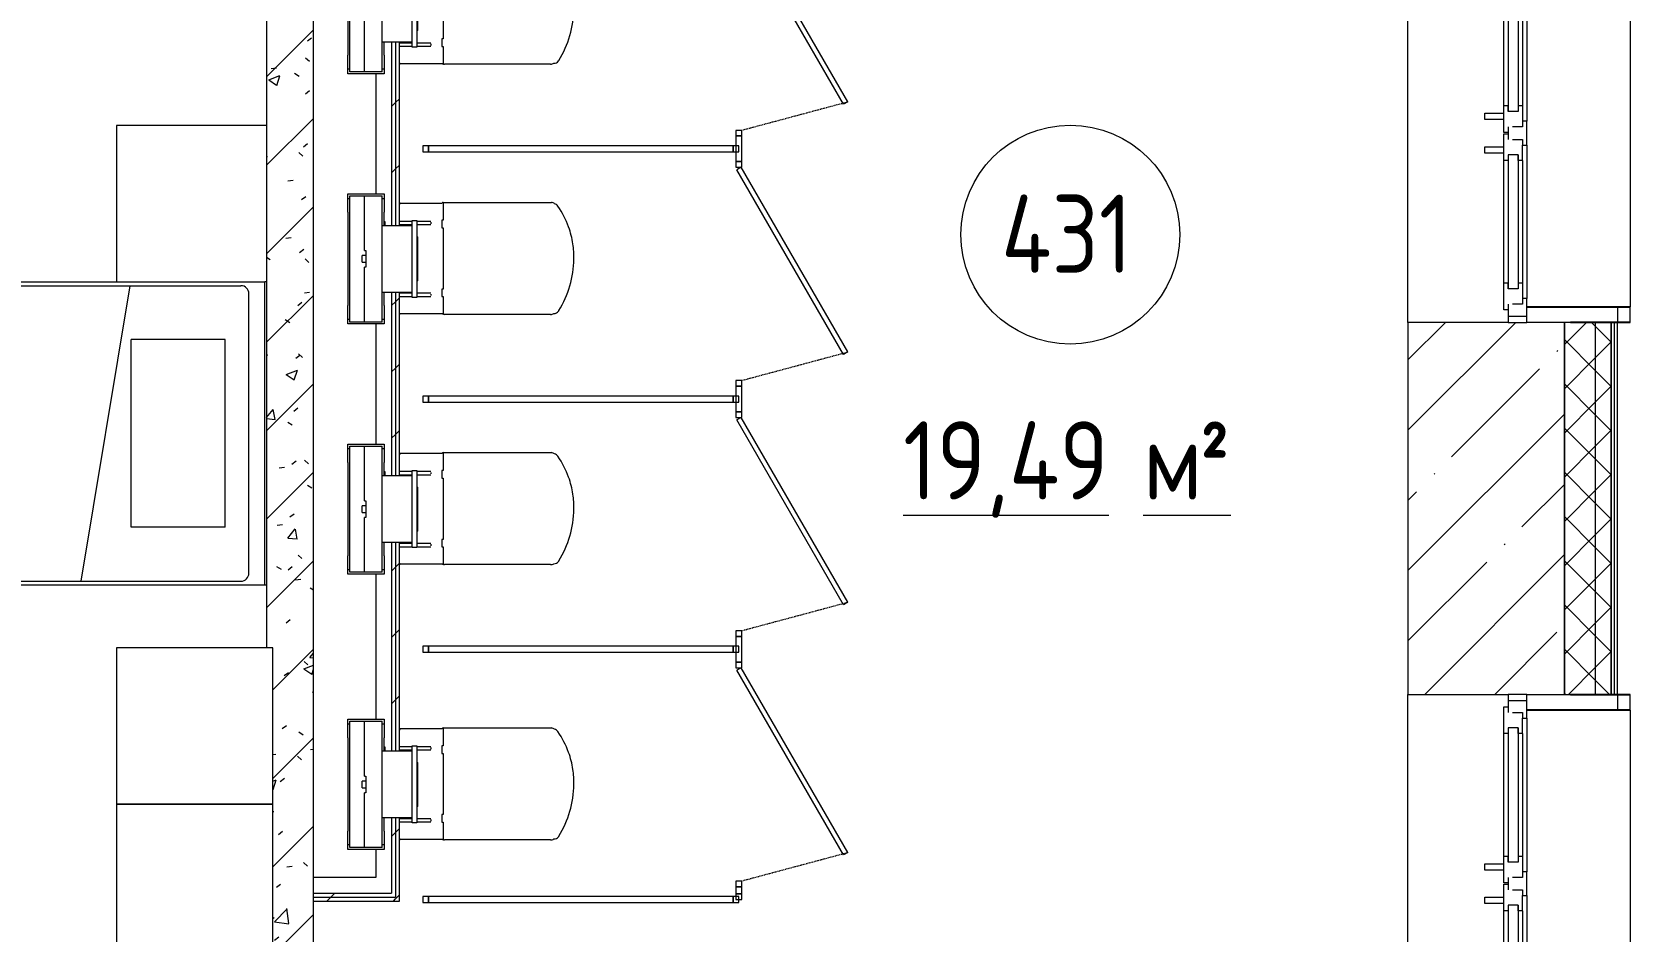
# Model space of a CAD drawing. Header units: millimetres. Extents: x -515342 to 330399, y -224905 to 507333.
# Drawn here: x -277427 to -272317, y 386319 to 389193 of the extents above; entities that cross this region are included whole.
import ezdxf

# ---------------------------------------------------------------- set-up
doc = ezdxf.new("R2010")
doc.units = ezdxf.units.MM
doc.linetypes.add('ASVP_Невидимые', pattern=[5, 3, -2])
doc.layers.get('0').update_dxf_attribs({"lineweight": 0})
for name, color, linetype, lineweight in [('_ Окна', 7, 'Continuous', 0), ('Витраж', 7, 'Continuous', 0), ('Марки помещений', 7, 'Continuous', 0), ('Мебель', 7, 'Continuous', 0), ('Обобщенные модели', 7, 'Continuous', 0), ('Окна', 7, 'Continuous', 0), ('Панели витража', 7, 'Continuous', 0), ('Сантехника', 7, 'Continuous', 0), ('Стены внутренние', 7, 'Continuous', 0), ('Стены наружные', 7, 'Continuous', 0), ('Стены несущие', 7, 'Continuous', 0), ('Стены отделка', 7, 'Continuous', 0), ('Стены перегородки', 7, 'Continuous', 0), ('Стены штриховка', 7, 'Continuous', 0)]:
    doc.layers.add(name, color=color, linetype=linetype, lineweight=lineweight)
doc.styles.add('GOST Common_1', font='', dxfattribs={"width": 0.9, "height": 250})
doc.styles.add('GOST Common_2', font='', dxfattribs={"width": 0.9, "height": 250})
doc.styles.get('GOST Common_1').set_extended_font_data('GOST Common')
doc.styles.get('GOST Common_2').set_extended_font_data('GOST Common')
pattern_1 = [(45, (0, 0), (-70.71068, 70.71068), []), (135, (0, 0), (-70.71068, -70.71068), [])]
pattern_2 = [(45, (-374461.89, 375834.49), (-106.06602, 106.06602), [])]

# ---------------------------------------------------------------- blocks, each defined once
blk = doc.blocks.new('Окно_ПВХ_2Створки_1Фрамуга-верх - АР_Окно_ОП_1820_h_х11700_2ст1фр-в-9696407-О_АР_П_4__10_050_План 4 этажа')
at = {"layer": '_ Окна'}
for p, q in [((-529, 130), (-605, 130)), ((-605, 130), (-605, 70)), ((-585, 70), (-585, 130)), ((-547, 84), (-547, 116)), ((-547, 116), (-529, 116)), ((-529, 116), (-529, 130)), ((-480, 116), (-529, 116)), ((-480, 116), (-480, 102)), ((-87, 116), (-87, 102)), ((-87, 116), (-38, 116)), ((38, 130), (-38, 130)), ((-38, 130), (-38, 116)), ((-38, 116), (-20, 116)), ((-20, 116), (-20, 84)), ((20, 84), (20, 116)), ((20, 116), (38, 116)), ((38, 116), (38, 130)), ((87, 116), (38, 116)), ((87, 116), (87, 102)), ((480, 116), (480, 102)), ((480, 116), (529, 116)), ((529, 130), (529, 116)), ((605, 130), (529, 130)), ((529, 116), (547, 116)), ((547, 116), (547, 84)), ((585, 70), (585, 130)), ((605, 70), (605, 130)), ((-605, 70), (-547, 70)), ((-565, 56), (-565, 70)), ((-480, 56), (-565, 56)), ((-498, 102), (-498, 70)), ((-480, 102), (-498, 102)), ((-498, 102), (-69, 102)), ((-498, 70), (-480, 70)), ((-498, 70), (-69, 70)), ((-480, 70), (-480, 56)), ((-87, 102), (-69, 102)), ((-87, 70), (-87, 56)), ((-69, 70), (-87, 70)), ((-2, 56), (-87, 56)), ((-69, 102), (-69, 70)), ((-20, 70), (20, 70)), ((-2, 70), (-2, 56)), ((2, 56), (2, 70)), ((87, 56), (2, 56)), ((69, 102), (69, 70)), ((87, 102), (69, 102)), ((69, 102), (498, 102)), ((69, 70), (87, 70)), ((69, 70), (498, 70)), ((87, 70), (87, 56)), ((480, 102), (498, 102)), ((480, 70), (480, 56)), ((498, 70), (480, 70)), ((565, 56), (480, 56)), ((498, 102), (498, 70)), ((547, 70), (605, 70)), ((565, 70), (565, 56))]:
    blk.add_line(p, q, dxfattribs=at)
at = {"layer": 'Окна'}
for p, q in [((-529, 130), (-38, 130)), ((-480, 116), (-87, 116)), ((38, 130), (529, 130)), ((87, 116), (480, 116)), ((-87, 56), (-480, 56)), ((-63.5, -4), (-63.5, 56)), ((-43.5, 56), (-43.5, -4)), ((43.5, -4), (43.5, 56)), ((63.5, 56), (63.5, -4)), ((480, 56), (87, 56)), ((-43.5, -4), (-63.5, -4)), ((63.5, -4), (43.5, -4))]:
    blk.add_line(p, q, dxfattribs=at)
blk = doc.blocks.new('Прямоугольный импост - АР_Откос_Металлический_50х330 Белый Левый-9898759-О_АР_П_4__10_050_План 4 этажа')
at = {"layer": 'Витраж'}
blk.add_line((-515, 2004.9), (-515, 3114.9), dxfattribs=at)
blk = doc.blocks.new('Прямоугольный импост - АР_Откос_Металлический_50х330 Белый Левый-V19-О_АР_П_4__10_050_План 4 этажа')
at = {"layer": 'Витраж', "lineweight": 18}
for p, q in [((0, 40), (-50, 40)), ((-50, 40), (-50, -290)), ((-49, -290), (-49, 39)), ((-49, 39), (-1, 39)), ((-1, 39), (-1, -150)), ((0, -150), (0, 40)), ((-1, -150), (0, -150))]:
    blk.add_line(p, q, dxfattribs=at)
blk = doc.blocks.new('Прямоугольный импост - АР_Откос_Металлический_50х330 Белый Правый-V18-О_АР_П_4__10_050_План 4 этажа')
at = {"layer": 'Витраж', "lineweight": 18}
for p, q in [((-50, -290), (-50, 40)), ((-50, 40), (0, 40)), ((-1, 39), (-49, 39)), ((-49, 39), (-49, -290)), ((-1, -150), (-1, 39)), ((0, 40), (0, -150)), ((0, -150), (-1, -150))]:
    blk.add_line(p, q, dxfattribs=at)
blk = doc.blocks.new('СД_Люблино_Фасады_rvt-1-О_АР_П_4__10_050_План 4 этажа')
at = {"layer": 'Стены внутренние'}
h = blk.add_hatch(dxfattribs=at)
h.set_pattern_fill('FP_1', color=256, style=0, pattern_type=2)
h.set_pattern_definition([(45, (0, 0), (-224.5064, 224.5064), []), (45, (224.5, 0), (-224.5064, 224.5064), [396.875, -79.375, 3.353, -76.022])])
h.paths.add_polyline_path([(101935, 200), (101935, 1954.4), (101435, 1954.4), (101435, 200)])
h.paths.add_polyline_path([(101935, 3164.4), (101935, 4334.9), (101435, 4334.9), (101435, 3164.4), (101815, 3164.4)])
h.paths.add_polyline_path([(101935, 5544.9), (101935, 6982.9), (101435, 6982.9), (101435, 5544.9), (101815, 5544.9)])
h.paths.add_polyline_path([(101755.9, 8592.9), (101935, 8592.9), (101935, 10030.8), (101435, 10030.8), (101435, 8592.9), (101755, 8592.9)])
h.paths.add_polyline_path([(101935, 11240.8), (101935, 12429.9), (101435, 12429.9), (101435, 11240.8), (101815, 11240.8)])
h.paths.add_polyline_path([(101935, 13639.9), (101935, 15405), (101435, 15405), (101435, 13639.9), (101848.6, 13639.9)])
at = {"layer": 'Стены наружные'}
h = blk.add_hatch(dxfattribs=at)
h.set_pattern_fill('FP_2', color=256, style=0, pattern_type=2)
h.set_pattern_definition(pattern_1)
h.paths.add_polyline_path([(102035, -450), (102085, -450), (102085, 1954.4), (102035, 1954.4), (102035, -400)])
h.paths.add_polyline_path([(102035, 3164.4), (102085, 3164.4), (102085, 4334.9), (102035, 4334.9), (102035, 3307.2)])
h.paths.add_polyline_path([(102085, 5544.9), (102085, 6982.9), (102035, 6982.9), (102035, 5544.9)])
h.paths.add_polyline_path([(102035, 8592.9), (102085, 8592.9), (102085, 10030.8), (102035, 10030.8), (102035, 8667.1)])
h.paths.add_polyline_path([(102035, 11240.8), (102085, 11240.8), (102085, 12429.9), (102035, 12429.9), (102035, 11525.7)])
h.paths.add_polyline_path([(102085, 13639.9), (102085, 16005), (102035, 16005), (102035, 13639.9)])
h = blk.add_hatch(dxfattribs=at)
h.set_pattern_fill('FP_2', color=256, style=0, pattern_type=2)
h.set_pattern_definition(pattern_1)
h.paths.add_polyline_path([(101935, -400), (102035, -400), (102035, 1954.4), (101935, 1954.4), (101935, -300)])
h.paths.add_polyline_path([(102035, 3164.4), (102035, 4334.9), (101935, 4334.9), (101935, 3164.4)])
h.paths.add_polyline_path([(101935, 5544.9), (102035, 5544.9), (102035, 6982.9), (101935, 6982.9), (101935, 5808.5)])
h.paths.add_polyline_path([(102035, 8592.9), (102035, 10030.8), (101935, 10030.8), (101935, 8592.9)])
h.paths.add_polyline_path([(102035, 11240.8), (102035, 12429.9), (101935, 12429.9), (101935, 11240.8)])
h.paths.add_polyline_path([(102035, 13639.9), (102035, 15905), (101935, 15905), (101935, 13639.9)])
at = {"layer": 'Стены внутренние'}
for p, q in [((101435, 12429.9), (101435, 13639.9)), ((102105, 12479.1), (102105, 12430.7)), ((101435, 10030.8), (101435, 11240.8)), ((102105, 11240), (102105, 11191.6))]:
    blk.add_line(p, q, dxfattribs=at)
at = {"layer": 'Стены несущие'}
for p, q in [((101435, 12429.9), (101435, 11240.8)), ((101755, 12429.9), (101435, 12429.9)), ((101935, 12429.9), (101815, 12429.9)), ((101935, 11240.8), (101935, 12429.9)), ((101935, 12429.9), (101935, 11240.8)), ((101435, 11240.8), (101755, 11240.8)), ((101815, 11240.8), (101935, 11240.8))]:
    blk.add_line(p, q, dxfattribs=at)
at = {"layer": 'Стены отделка', "lineweight": 9}
for p, q in [((102035, 12429.9), (101935, 12429.9)), ((102085, 12429.9), (102035, 12429.9)), ((102095, 12429.9), (102085, 12429.9)), ((102105, 12429.9), (102095, 12429.9)), ((102105, 11240.8), (102105, 12429.9)), ((101935, 11240.8), (102035, 11240.8)), ((102035, 11240.8), (102085, 11240.8)), ((102085, 11240.8), (102095, 11240.8)), ((102095, 11240.8), (102105, 11240.8))]:
    blk.add_line(p, q, dxfattribs=at)
at = {"layer": 'Стены штриховка'}
for p, q in [((102035, 11240.8), (102035, 12429.9)), ((102085, 11240.8), (102085, 12429.9)), ((102085, 12429.9), (102085, 11240.8)), ((102095, 11240.8), (102095, 12429.9))]:
    blk.add_line(p, q, dxfattribs=at)
at = {"layer": 'Витраж', "lineweight": 9}
for name, p, rotation in [('Прямоугольный импост - АР_Откос_Металлический_50х330 Белый Левый-9898759-О_АР_П_4__10_050_План 4 этажа', (101630, 15594.9), 180), ('Прямоугольный импост - АР_Откос_Металлический_50х330 Белый Левый-V19-О_АР_П_4__10_050_План 4 этажа', (102105, 12429.9), 270.0000000000001), ('Прямоугольный импост - АР_Откос_Металлический_50х330 Белый Левый-9898759-О_АР_П_4__10_050_План 4 этажа', (101630, 13195.7), 180)]:
    blk.add_blockref(name, p, dxfattribs=dict(at, rotation=rotation))
at = {"layer": 'Витраж', "lineweight": 9, "extrusion": (0, 0, -1), "rotation": 89.9999999999999}
blk.add_blockref('Прямоугольный импост - АР_Откос_Металлический_50х330 Белый Правый-V18-О_АР_П_4__10_050_План 4 этажа', (-102105, 11240.8), dxfattribs=at)
at = {"layer": 'Окна', "lineweight": 9, "rotation": 269.9999999999997}
for p in [(101685, 13034.9), (101685, 10635.8)]:
    blk.add_blockref('Окно_ПВХ_2Створки_1Фрамуга-верх - АР_Окно_ОП_1820_h_х11700_2ст1фр-в-9696407-О_АР_П_4__10_050_План 4 этажа', p, dxfattribs=at)
blk = doc.blocks.new('Гардероб встроенный - Шкаф для одежды-8739033-О_АР_П_4__10_050_План 4 этажа')
at = {"layer": 'Мебель'}
for p, q in [((500, 0), (0, 0)), ((0, 0), (0, -500)), ((500, -500), (500, 0)), ((0, -500), (500, -500))]:
    blk.add_line(p, q, dxfattribs=at)
blk = doc.blocks.new('Кровать-Больница - 0970 x 2100 мм-V99-О_АР_П_4__10_050_План 4 этажа')
at = {"layer": 'Мебель'}
for p, q in [((-76.5, 1441), (893.5, 1441)), ((-76.5, 1415.6), (-76.5, 1441)), ((893.5, 1415.6), (893.5, 1441)), ((-76.5, -633.6), (-76.5, 1415.6)), ((-76.5, 1415.6), (893.5, 1415.6)), ((893.5, 1415.6), (893.5, -633.6)), ((-63.8, 1339.4), (-63.8, -557.4)), ((-38.4, 1364.8), (855.4, 1364.8)), ((880.8, 1339.4), (880.8, -557.4)), ((880.8, -201.8), (-63.8, -45.1)), ((108.5, -206.6), (708.5, -206.6)), ((108.5, -506.6), (108.5, -206.6)), ((708.5, -506.6), (708.5, -206.6)), ((108.5, -506.6), (708.5, -506.6)), ((-38.4, -582.8), (855.4, -582.8)), ((-76.5, -633.6), (893.5, -633.6)), ((-76.5, -639), (-76.5, -633.6)), ((893.5, -639), (893.5, -633.6))]:
    blk.add_line(p, q, dxfattribs=at)
for centre, start, end in [((-38.4, 1339.4), 90, 180), ((855.4, 1339.4), 0, 90), ((-38.4, -557.4), 180, 270), ((855.4, -557.4), 270, 0)]:
    blk.add_arc(centre, 25.4, start, end, dxfattribs=at)
blk = doc.blocks.new('Прикроватная тумба - Прикроватная тумба-V100-О_АР_П_4__10_050_План 4 этажа')
at = {"layer": 'Мебель'}
for p, q in [((480, 500), (0, 500)), ((0, 500), (0, 0))]:
    blk.add_line(p, q, dxfattribs=at)
blk = doc.blocks.new('Прямоугольный импост - ASVP_ПерегородкаСантехническая_Профиль_18х19мм-9051963-О_АР_П_4__10_050_План 4 этажа')
at = {"layer": 'Витраж'}
for p, q in [((-18, -9.5), (-18, 9.5)), ((-18, 9.5), (0, 9.5)), ((0, 9.5), (0, -9.5)), ((0, -9.5), (-18, -9.5))]:
    blk.add_line(p, q, dxfattribs=at)
blk = doc.blocks.new('ASVP_ПерегородкаСантехническая_Панель - ASVP_ПанельСантехническая_ЛДСП16мм-9055729-О_АР_П_4__10_050_План 4 этажа')
at = {"layer": 'Панели витража'}
for p, q in [((41, 9.5), (-41, 9.5)), ((-41, 9.5), (-41, -9.5)), ((41, -9.5), (41, 9.5)), ((-41, -9.5), (41, -9.5))]:
    blk.add_line(p, q, dxfattribs=at)
blk = doc.blocks.new('Прямоугольный импост - ASVP_ПерегородкаСантехническая_Профиль_18х19мм-8960592-О_АР_П_4__10_050_План 4 этажа')
at = {"layer": 'Витраж'}
for p, q in [((-9, -9.5), (-9, 9.5)), ((-9, 9.5), (9, 9.5)), ((9, 9.5), (9, -9.5)), ((9, -9.5), (-9, -9.5))]:
    blk.add_line(p, q, dxfattribs=at)
blk = doc.blocks.new('ASVP_ПерегородкаСантехническая_Дверь - ASVP_ДверьСантехническая_Л-8882368-О_АР_П_4__10_050_План 4 этажа')
at = {"layer": 'Панели витража'}
for p, q in [((249.6, 349), (-341, 8)), ((257.6, 335.1), (-333, -5.9)), ((249.6, 349), (257.6, 335.1)), ((-341, 8), (-333, -5.9))]:
    blk.add_line(p, q, dxfattribs=at)
at = {"layer": 'Панели витража', "linetype": 'ASVP_Невидимые'}
blk.add_line((341, 8), (249.6, 349), dxfattribs=at)
blk = doc.blocks.new('ASVP_ПерегородкаСантехническая_Панель - ASVP_ПанельСантехническая_ЛДСП16мм-10234703-О_АР_П_4__10_050_План 4 этажа')
at = {"layer": 'Панели витража'}
for p, q in [((11.5, 9.5), (-11.5, 9.5)), ((-11.5, 9.5), (-11.5, -9.5)), ((11.5, -9.5), (11.5, 9.5)), ((-11.5, -9.5), (11.5, -9.5))]:
    blk.add_line(p, q, dxfattribs=at)
blk = doc.blocks.new('ASVP_ПерегородкаСантехническая_Панель - ASVP_ПанельСантехническая_ЛДСП16мм-10234680-О_АР_П_4__10_050_План 4 этажа')
at = {"layer": 'Панели витража'}
for p, q in [((487, 9.5), (-487, 9.5)), ((-487, 9.5), (-487, -9.5)), ((487, -9.5), (487, 9.5)), ((-487, -9.5), (487, -9.5))]:
    blk.add_line(p, q, dxfattribs=at)
blk = doc.blocks.new('Прямоугольный импост - ASVP_ПерегородкаСантехническая_Профиль_18х19мм-8833908-О_АР_П_4__10_050_План 4 этажа')
at = {"layer": 'Витраж'}
for p, q in [((-18, -9.5), (-18, 9.5)), ((-18, 9.5), (0, 9.5)), ((0, 9.5), (0, -9.5)), ((0, -9.5), (-18, -9.5))]:
    blk.add_line(p, q, dxfattribs=at)
blk = doc.blocks.new('Прямоугольный импост - ASVP_ПерегородкаСантехническая_Профиль_18х19мм-8833909-О_АР_П_4__10_050_План 4 этажа')
at = {"layer": 'Витраж'}
for p, q in [((0, 9.5), (-18, 9.5)), ((-18, 9.5), (-18, -9.5)), ((0, -9.5), (0, 9.5)), ((-18, -9.5), (0, -9.5))]:
    blk.add_line(p, q, dxfattribs=at)
blk = doc.blocks.new('ВК_01_Инсталляция с унитазом Geberit - 400_74_Geberit_Duofix_H112_Sigma_12_cm_ready_for_support_handles-V101-О_АР_П_4__10_050_План 4 этажа')
at = {"layer": 'Обобщенные модели'}
for p, q in [((-180.8, 139.6), (-180.8, 486.2)), ((177.5, 483.4), (177.5, 144.5)), ((-178.2, 140.3), (-180.8, 142.9)), ((-178.4, 3.7), (-178.4, 136.8)), ((-175.1, 139.6), (-123.3, 139.6)), ((-123.3, 139.6), (-123.3, 135.7)), ((-123.3, 135.7), (-99.2, 135.7)), ((-99.2, 139.7), (96.6, 139.7)), ((-99.2, 135.7), (-99.2, 139.7)), ((96.6, 139.7), (96.7, 135.7)), ((96.7, 135.7), (120.7, 135.7)), ((120.7, 139.6), (172.1, 139.6)), ((120.7, 135.7), (120.7, 139.6)), ((176, 138), (176, 3.9))]:
    blk.add_line(p, q, dxfattribs=at)
for centre, radius, start, end in [((-2.4, 262.9), 295.5, 109.7095, 124.2905), ((-2.4, 262.9), 295.5, 98.8546, 109.7095), ((-4.2, 274.7), 283.5, 89.1454, 98.8546), ((-4.8, 234.1), 324.1, 58.3185, 89.1454), ((-153.9, 480.3), 27.5, 145.709, 167.6438), ((-158.2, 491.4), 18.9, 124.2905, 166.4098), ((-1.6, 260.9), 299.9, 55.727, 56.1515), ((157.8, 494.9), 16.7, 354.8478, 55.727), ((159.4, 483.4), 18.1, 0, 33.7419), ((-174.9, 142.1), 6.37, 203.3465, 236.2364), ((-175.3, 145.6), 6.04, 240.6989, 271.3011), ((172.1, 147.1), 7.56, 270, 312.5733), ((162.6, 144.5), 14.9, 334.3734, 0), ((-173.9, 4.6), 4.61, 190.3363, 274.2576), ((171.3, 4.7), 4.78, 292.4467, 350.6599)]:
    blk.add_arc(centre, radius, start, end, dxfattribs=at)
at = {"layer": 'Сантехника', "lineweight": 18}
for p, q in [((-123, 56), (123, 56)), ((-123, 41), (-123, 56)), ((-120, 100), (-120, 56)), ((-117.5, 100), (-112.5, 100)), ((-110, 56), (-110, 100)), ((70.2, 59), (-70.3, 59)), ((-70.3, 56), (-70.3, 58.7)), ((70.2, 58.7), (70.2, 56)), ((110, 100), (110, 56)), ((112.5, 100), (117.5, 100)), ((120, 56), (120, 100)), ((123, 56), (123, 41)), ((123, 41), (-123, 41)), ((-120, 41), (-120, 0)), ((-110, 0), (-110, 41)), ((-106, 41), (-106, -55)), ((106, -55), (106, 41)), ((110, 41), (110, 0)), ((120, 0), (120, 41)), ((-208, -49), (-197.5, -49)), ((-208, -165), (-208, -49)), ((-197.5, -49), (-192.5, -49)), ((-192.5, -49), (-192.5, -55)), ((-192.5, -49), (-189.2, -49)), ((-189.2, -49), (-149.2, -49)), ((-106, -49), (-149.2, -49)), ((-120, -47), (-106, -47)), ((-120, -49), (-120, -47)), ((149.2, -49), (106, -49)), ((149.2, -49), (189.2, -49)), ((189.2, -49), (192.5, -49)), ((192.5, -55), (192.5, -49)), ((192.5, -49), (197.5, -49)), ((197.5, -49), (208, -49)), ((208, -49), (208, -165)), ((-201.8, -112), (-201.8, -55)), ((201.8, -55), (-201.8, -55)), ((201.8, -55), (201.8, -112)), ((-201.8, -159), (-201.8, -112)), ((-26.5, -112), (-201.8, -112)), ((-26.5, -112), (-26.5, -107)), ((-26.5, -107), (26.5, -107)), ((-10.5, -107), (-10.5, -119.5)), ((-10.5, -119.5), (-10.1, -119.5)), ((10.5, -119.5), (-10.5, -119.5)), ((10.1, -119.5), (10.5, -119.5)), ((10.5, -119.5), (10.5, -107)), ((26.5, -107), (26.5, -112)), ((201.8, -112), (26.5, -112)), ((201.8, -112), (201.8, -159)), ((-197.5, -165), (-208, -165)), ((201.8, -159), (-201.8, -159)), ((-192.5, -165), (-197.5, -165)), ((-194.2, -165), (-191.9, -165)), ((-192.5, -159), (-192.5, -165)), ((-189.2, -165), (-192.5, -165)), ((-149.2, -165), (-189.2, -165)), ((-149.2, -165), (149.2, -165)), ((189.2, -165), (149.2, -165)), ((192.5, -165), (189.2, -165)), ((191.9, -165), (194.2, -165)), ((192.5, -165), (192.5, -159)), ((197.5, -165), (192.5, -165)), ((208, -165), (197.5, -165))]:
    blk.add_line(p, q, dxfattribs=at)
blk = doc.blocks.new('ASVP_Марка_Помещение_ДваЗначения - Номер Площадь-685795-О_АР_П_4__10_050_План 4 этажа')
at = {"layer": 'Марки помещений'}
blk.add_circle((0, 0), 3.5, dxfattribs=at)

msp = doc.modelspace()

# ---------------------------------------------------------------- hatches: boundary and pattern name
at = {"layer": 'Стены внутренние'}
h = msp.add_hatch(dxfattribs=at)
h.set_pattern_fill('FP_3', color=256, style=0, pattern_type=2)
h.set_pattern_definition([(45, (-374461.89, 375834.49), (-141.42136, 141.42136), [])])
h.paths.add_polyline_path([(-276656.8897, 385229.4886), (-276526.8897, 385229.4886), (-276526.8897, 391239.4886), (-276676.8897, 391239.4886), (-276676.8897, 387224.4886), (-276656.8897, 387224.4886), (-276656.8897, 385264.4886)])
h = msp.add_hatch(dxfattribs=at)
h.set_pattern_fill('FP_4', color=256, style=0, pattern_type=2)
h.set_pattern_definition([(50, (-374461.9, 375834.5), (364.3679, -31.8783), [38.1, -419.1]), (355, (-374461.9, 375834.5), (-70.4859, 382.1133), [30.48, -335.28]), (100.451, (-374431.53, 375831.83), (293.885, 350.2334), [32.38, -356.18]), (46.184, (-374461.9, 375936.1), (542.1585, -84.0858), [57.15, -628.65]), (96.636, (-374416.7, 375929.1), (474.805, 494.8554), [48.57, -534.27]), (351.184, (-374461.9, 375936.1), (474.8102, 494.85), [45.72, -502.92]), (21, (-374411.1, 375910.7), (303.2285, -204.5305), [38.1, -419.1]), (326, (-374411.1, 375910.7), (123.6039, 368.376), [30.48, -335.28]), (71.451, (-374385.82, 375893.64), (426.8341, 163.8427), [32.38, -356.18]), (37.5, (-374461.89, 375834.49), (6.17665, 169.11015), [16.764, -314.452, 16.764, -323.596, -336.55]), (37.5, (-374461.89, 375834.49), (6.17665, 169.11015), [-671.576, 16.764, -319.786]), (7.5, (-374461.89, 375834.49), (133.63888, 200.3615), [16.764, -177.292, 16.764, -306.832, -128.27]), (7.5, (-374461.89, 375834.49), (133.63888, 200.3615), [-517.652, 16.764, -111.506]), (327.5, (-374575.17, 375834.49), (271.18182, -11.45836), [16.764, -110.236, 16.764, -379.476, -525.78]), (327.5, (-374575.17, 375834.49), (271.18182, -11.45836), [-523.24, 16.764, -509.016]), (317.5, (-374625.97, 375834.5), (296.2585, 50.85285), [16.764, -148.336, 16.764, -246.38, -373.38]), (317.5, (-374625.97, 375834.5), (296.2585, 50.85285), [-428.244, 16.764, -356.616])])
h.paths.add_polyline_path([(-276656.8897, 385229.4886), (-276526.8897, 385229.4886), (-276526.8897, 391239.4886), (-276676.8897, 391239.4886), (-276676.8897, 387224.4886), (-276656.8897, 387224.4886), (-276656.8897, 385264.4886)])
h = msp.add_hatch(dxfattribs=at)
h.set_pattern_fill('FP_6', color=256, style=0, pattern_type=2)
h.set_pattern_definition(pattern_2)
h.paths.add_polyline_path([(-276264.3897, 386426.9886), (-276264.3897, 386681.4886), (-276276.8897, 386681.4886), (-276276.8897, 386426.9886)])
h.paths.add_polyline_path([(-276275.7074, 386893.4886), (-276264.3897, 386893.4886), (-276264.3897, 387561.4886), (-276276.8897, 387561.4886), (-276276.8897, 386893.4886)])
h.paths.add_polyline_path([(-276273.4158, 387773.4886), (-276264.3897, 387773.4886), (-276264.3897, 388361.4886), (-276276.8897, 388361.4886), (-276276.8897, 387773.4886)])
h.paths.add_polyline_path([(-276264.3897, 388573.4886), (-276264.3897, 389161.4886), (-276276.8897, 389161.4886), (-276276.8897, 388573.4886), (-276271.3324, 388573.4886)])
h.paths.add_polyline_path([(-276269.2491, 389373.4886), (-276264.3897, 389373.4886), (-276264.3897, 389961.4886), (-276276.8897, 389961.4886), (-276276.8897, 389373.4886)])
h.paths.add_polyline_path([(-276264.3897, 390173.4886), (-276265.5232, 390804.2198), (-276266.8897, 390804.2198), (-276266.8897, 390718.594), (-276272.8897, 390718.594), (-276272.8897, 390716.2553), (-276266.8897, 390715.2198), (-276266.8897, 390702.2198), (-276276.8897, 390702.2198), (-276276.8897, 390173.4886), (-276267.1658, 390173.4886)])
h.paths.add_polyline_path([(-276264.3897, 391016.2198), (-276264.3897, 391239.4886), (-276276.8897, 391239.4886), (-276276.8897, 391118.2198), (-276266.8897, 391118.2198), (-276266.8897, 391104.1843), (-276272.8897, 391104.1843), (-276272.8897, 391101.8456), (-276266.8897, 391100.789), (-276266.8897, 391030.2198), (-276264.8897, 391030.2198), (-276264.8897, 391016.2198)])
h = msp.add_hatch(dxfattribs=at)
h.set_pattern_fill('FP_6', color=256, style=0, pattern_type=2)
h.set_pattern_definition(pattern_2)
h.paths.add_polyline_path([(-276251.8897, 386414.4886), (-276251.8897, 386681.4886), (-276264.3897, 386681.4886), (-276264.3897, 386414.4886)])
h.paths.add_polyline_path([(-276251.8897, 386893.4886), (-276251.8897, 387561.4886), (-276264.3897, 387561.4886), (-276264.3897, 386893.4886), (-276263.178, 386893.4886)])
h.paths.add_polyline_path([(-276260.8923, 387773.4886), (-276251.8897, 387773.4886), (-276251.8897, 388361.4886), (-276264.3897, 388361.4886), (-276264.3897, 387773.4886)])
h.paths.add_polyline_path([(-276258.8144, 388573.4886), (-276251.8897, 388573.4886), (-276251.8897, 389161.4886), (-276264.3897, 389161.4886), (-276264.3897, 388573.4886)])
h.paths.add_polyline_path([(-276251.8897, 389373.4886), (-276251.8897, 389961.4886), (-276264.3897, 389961.4886), (-276264.3897, 389373.4886), (-276256.7365, 389373.4886)])
h.paths.add_polyline_path([(-276251.8897, 390173.4886), (-276253.0203, 390804.2198), (-276264.3897, 390804.2198), (-276264.3897, 390173.4886), (-276254.6585, 390173.4886)])
h.paths.add_polyline_path([(-276252.4696, 391016.2198), (-276251.8897, 391016.2198), (-276251.8897, 391239.4886), (-276264.3897, 391239.4886), (-276264.3897, 391016.2198)])
h = msp.add_hatch(dxfattribs=at)
h.set_pattern_fill('FP_6', color=256, style=0, pattern_type=2)
h.set_pattern_definition(pattern_2)
h.paths.add_polyline_path([(-276526.8897, 386426.9886), (-276276.8897, 386426.9886), (-276276.8897, 386439.4886), (-276526.8897, 386439.4886)])
h = msp.add_hatch(dxfattribs=at)
h.set_pattern_fill('FP_6', color=256, style=0, pattern_type=2)
h.set_pattern_definition(pattern_2)
h.paths.add_polyline_path([(-276526.8897, 386414.4886), (-276264.3897, 386414.4886), (-276264.3897, 386426.9886), (-276526.8897, 386426.9886)])

# ---------------------------------------------------------------- linework, layer by layer
at = {"layer": 'Стены отделка'}
for p, q in [((-276251.8897, 388573.4886), (-276251.8897, 389161.4886)), ((-276326.8897, 389059.4886), (-276326.8897, 388675.4886)), ((-276251.8897, 387773.4886), (-276251.8897, 388361.4886)), ((-276326.8897, 388259.4886), (-276326.8897, 387875.4886)), ((-276251.8897, 386893.4886), (-276251.8897, 387561.4886)), ((-276326.8897, 387459.4886), (-276326.8897, 386995.4886)), ((-276251.8897, 386414.4886), (-276251.8897, 386681.4886)), ((-276326.8897, 386579.4886), (-276326.8897, 386489.4886)), ((-276326.8897, 386489.4886), (-276526.8897, 386489.4886)), ((-276526.8897, 386414.4886), (-276251.8897, 386414.4886))]:
    msp.add_line(p, q, dxfattribs=at)
at = {"layer": 'Стены перегородки'}
for p, q in [((-276676.8897, 391239.4886), (-276676.8897, 387224.4886)), ((-276526.8897, 385229.4886), (-276526.8897, 391239.4886))]:
    msp.add_line(p, q, dxfattribs=at)
at = {"layer": 'Стены штриховка'}
for p, q in [((-276276.8897, 389161.4886), (-276276.8897, 388573.4886)), ((-276264.3897, 389161.4886), (-276264.3897, 388573.4886)), ((-276276.8897, 388361.4886), (-276276.8897, 387773.4886)), ((-276264.3897, 388361.4886), (-276264.3897, 387773.4886)), ((-276276.8897, 387561.4886), (-276276.8897, 386893.4886)), ((-276264.3897, 387561.4886), (-276264.3897, 386893.4886)), ((-276276.8897, 386681.4886), (-276276.8897, 386439.4886)), ((-276264.3897, 386681.4886), (-276264.3897, 386426.9886)), ((-276526.8897, 386439.4886), (-276276.8897, 386439.4886)), ((-276526.8897, 386426.9886), (-276264.3897, 386426.9886))]:
    msp.add_line(p, q, dxfattribs=at)

# ---------------------------------------------------------------- block references
msp.add_blockref('СД_Люблино_Фасады_rvt-1-О_АР_П_4__10_050_План 4 этажа', (-374461.8897, 375834.4886))
at = {"layer": 'Витраж', "extrusion": (0, 0, -1)}
for name, p, rotation in [('Прямоугольный импост - ASVP_ПерегородкаСантехническая_Профиль_18х19мм-8960592-О_АР_П_4__10_050_План 4 этажа', (275166.8897, 388869.4886), 269.9999999999994), ('Прямоугольный импост - ASVP_ПерегородкаСантехническая_Профиль_18х19мм-8833908-О_АР_П_4__10_050_План 4 этажа', (275166.8897, 388819.4886), 180), ('Прямоугольный импост - ASVP_ПерегородкаСантехническая_Профиль_18х19мм-8960592-О_АР_П_4__10_050_План 4 этажа', (275166.8897, 388769.4886), 269.9999999999994), ('Прямоугольный импост - ASVP_ПерегородкаСантехническая_Профиль_18х19мм-8960592-О_АР_П_4__10_050_План 4 этажа', (275166.8897, 388069.4886), 269.9999999999994), ('Прямоугольный импост - ASVP_ПерегородкаСантехническая_Профиль_18х19мм-8833908-О_АР_П_4__10_050_План 4 этажа', (275166.8897, 388019.4886), 180), ('Прямоугольный импост - ASVP_ПерегородкаСантехническая_Профиль_18х19мм-8960592-О_АР_П_4__10_050_План 4 этажа', (275166.8897, 387969.4886), 269.9999999999994), ('Прямоугольный импост - ASVP_ПерегородкаСантехническая_Профиль_18х19мм-8960592-О_АР_П_4__10_050_План 4 этажа', (275166.8897, 387269.4886), 269.9999999999994), ('Прямоугольный импост - ASVP_ПерегородкаСантехническая_Профиль_18х19мм-8833908-О_АР_П_4__10_050_План 4 этажа', (275166.8897, 387219.4886), 180), ('Прямоугольный импост - ASVP_ПерегородкаСантехническая_Профиль_18х19мм-8960592-О_АР_П_4__10_050_План 4 этажа', (275166.8897, 387169.4886), 269.9999999999994), ('Прямоугольный импост - ASVP_ПерегородкаСантехническая_Профиль_18х19мм-8960592-О_АР_П_4__10_050_План 4 этажа', (275166.8897, 386469.4886), 269.9999999999994), ('Прямоугольный импост - ASVP_ПерегородкаСантехническая_Профиль_18х19мм-8833908-О_АР_П_4__10_050_План 4 этажа', (275166.8897, 386419.4886), 180), ('Прямоугольный импост - ASVP_ПерегородкаСантехническая_Профиль_18х19мм-9051963-О_АР_П_4__10_050_План 4 этажа', (275166.8897, 386419.4886), 269.9999999999994)]:
    msp.add_blockref(name, p, dxfattribs=dict(at, rotation=rotation))
at = {"layer": 'Витраж', "rotation": 180}
for p in [(-276176.8897, 388819.4886), (-276176.8897, 388019.4886), (-276176.8897, 387219.4886), (-276176.8897, 386419.4886)]:
    msp.add_blockref('Прямоугольный импост - ASVP_ПерегородкаСантехническая_Профиль_18х19мм-8833909-О_АР_П_4__10_050_План 4 этажа', p, dxfattribs=at)
at = {"layer": 'Марки помещений', "xscale": 99.99999999999993, "yscale": 99.99999999999993, "zscale": 99.99999999999993}
msp.add_blockref('ASVP_Марка_Помещение_ДваЗначения - Номер Площадь-685795-О_АР_П_4__10_050_План 4 этажа', (-274106.856, 388545.0714), dxfattribs=at)
at = {"layer": 'Мебель'}
for name, p in [('Прикроватная тумба - Прикроватная тумба-V100-О_АР_П_4__10_050_План 4 этажа', (-277156.8897, 388394.4886)), ('Гардероб встроенный - Шкаф для одежды-8739033-О_АР_П_4__10_050_План 4 этажа', (-277156.8897, 387224.4886)), ('Гардероб встроенный - Шкаф для одежды-8739033-О_АР_П_4__10_050_План 4 этажа', (-277156.8897, 386724.4886))]:
    msp.add_blockref(name, p, dxfattribs=at)
at = {"layer": 'Мебель', "rotation": 90.00000000000007}
msp.add_blockref('Кровать-Больница - 0970 x 2100 мм-V99-О_АР_П_4__10_050_План 4 этажа', (-277315.8963, 387501.0066), dxfattribs=at)
at = {"layer": 'Панели витража', "rotation": 270.0000000000006}
for name, p in [('ASVP_ПерегородкаСантехническая_Дверь - ASVP_ДверьСантехническая_Л-8882368-О_АР_П_4__10_050_План 4 этажа', (-275166.8897, 389219.4886)), ('ASVP_ПерегородкаСантехническая_Панель - ASVP_ПанельСантехническая_ЛДСП16мм-9055729-О_АР_П_4__10_050_План 4 этажа', (-275166.8897, 388819.4886)), ('ASVP_ПерегородкаСантехническая_Дверь - ASVP_ДверьСантехническая_Л-8882368-О_АР_П_4__10_050_План 4 этажа', (-275166.8897, 388419.4886)), ('ASVP_ПерегородкаСантехническая_Панель - ASVP_ПанельСантехническая_ЛДСП16мм-9055729-О_АР_П_4__10_050_План 4 этажа', (-275166.8897, 388019.4886)), ('ASVP_ПерегородкаСантехническая_Дверь - ASVP_ДверьСантехническая_Л-8882368-О_АР_П_4__10_050_План 4 этажа', (-275166.8897, 387619.4886)), ('ASVP_ПерегородкаСантехническая_Панель - ASVP_ПанельСантехническая_ЛДСП16мм-9055729-О_АР_П_4__10_050_План 4 этажа', (-275166.8897, 387219.4886)), ('ASVP_ПерегородкаСантехническая_Дверь - ASVP_ДверьСантехническая_Л-8882368-О_АР_П_4__10_050_План 4 этажа', (-275166.8897, 386819.4886)), ('ASVP_ПерегородкаСантехническая_Панель - ASVP_ПанельСантехническая_ЛДСП16мм-10234703-О_АР_П_4__10_050_План 4 этажа', (-275166.8897, 386448.9886))]:
    msp.add_blockref(name, p, dxfattribs=at)
at = {"layer": 'Панели витража'}
for p in [(-275671.8897, 388819.4886), (-275671.8897, 388019.4886), (-275671.8897, 387219.4886), (-275671.8897, 386419.4886)]:
    msp.add_blockref('ASVP_ПерегородкаСантехническая_Панель - ASVP_ПанельСантехническая_ЛДСП16мм-10234680-О_АР_П_4__10_050_План 4 этажа', p, dxfattribs=at)
at = {"layer": 'Сантехника', "rotation": 270.0000000000002}
for p in [(-276251.8897, 389267.4886), (-276251.8897, 388467.4886), (-276251.8897, 387667.4886), (-276251.8897, 386787.4886)]:
    msp.add_blockref('ВК_01_Инсталляция с унитазом Geberit - 400_74_Geberit_Duofix_H112_Sigma_12_cm_ready_for_support_handles-V101-О_АР_П_4__10_050_План 4 этажа', p, dxfattribs=at)

# ---------------------------------------------------------------- texts
at = {"layer": 'Марки помещений', "char_height": 250, "attachment_point": 1}
for s, insert, width, style in [('431', (-274327.8133, 388672.7965), 548.35425, 'GOST Common_1'), ('\\L19,49 ', (-274641.4495, 387948.266), 930.759187, 'GOST Common_1'), ('\\L\\fGOST Common|b0|i0|c238|p34|;\\W.9;\\L²', (-273694.9026, 387948.266), 165.949312, 'GOST Common_2'), ('\\L\\fGOST Common|b0|i0|c204|p34|;\\W.9;\\Lм', (-273873.4964, 387948.266), 216.455625, 'GOST Common_1')]:
    msp.add_mtext(s, dxfattribs=dict(at, insert=insert, width=width, style=style))

doc.saveas('drawing.dxf')
